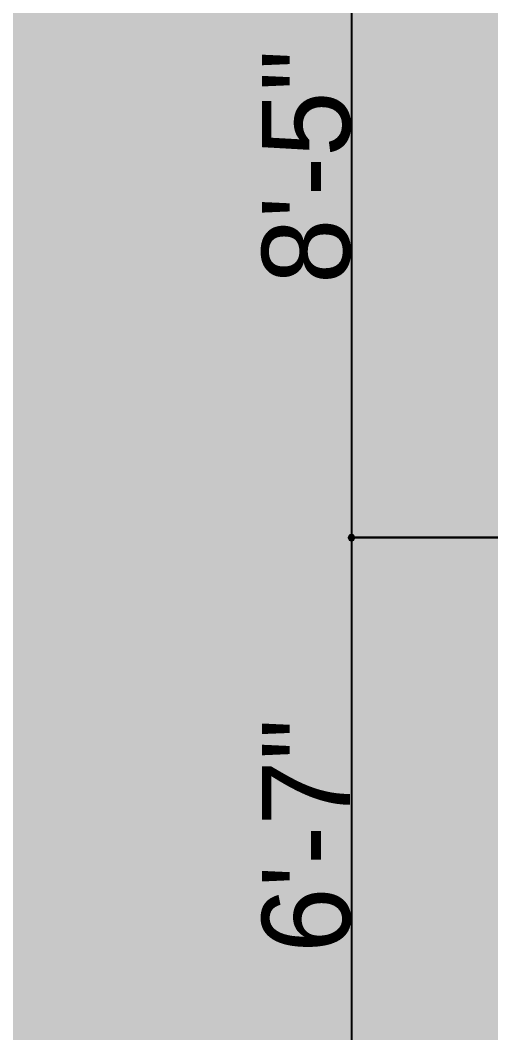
# Model space of a CAD drawing. Header units: millimetres. Extents: x -957 to 3394, y -3 to 3008.
# Drawn here: x 293 to 356.2, y 2068.8 to 2204.6 of the extents above; entities that cross this region are included whole.
import ezdxf

# ---------------------------------------------------------------- set-up
doc = ezdxf.new("R2010")
doc.units = ezdxf.units.MM
for name, color, linetype in [('HATCHES', 7, 'CONTINUOUS'), ('PDF_0', 7, 'CONTINUOUS'), ('PDF_TEXT', 7, 'CONTINUOUS')]:
    doc.layers.add(name, color=color, linetype=linetype)
doc.styles.add('PDF_ARIAL', font='PDF_ARIAL')

msp = doc.modelspace()

# ---------------------------------------------------------------- hatches: boundary and pattern name
at = {"layer": 'HATCHES'}
msp.add_hatch(color=45, dxfattribs=at).paths.add_polyline_path([(101.35, 1953.61), (402.62, 1953.25), (401.84, 2235.75), (230.4, 2235.81), (230.4, 2642.27), (-792.43, 2642.27), (-792.43, 1950.3), (-508.8, 1950.29), (-508.8, 1618.41), (101.31, 1616.36)], flags=0)

# ---------------------------------------------------------------- linework, layer by layer
at = {"layer": 'PDF_0'}
for points in [[(337.5, 2235.59), (337.5, 2235.2), (337.5, 2136.02), (337.5, 2135.63)], [(395.88, 2135.23), (337.49, 2135.23), (395.89, 2135.23)], [(337.5, 2134.84), (337.5, 2134.45), (337.5, 2057.32), (337.5, 2056.92)]]:
    msp.add_lwpolyline(points, dxfattribs=at)
for points in [[(337.5, 2135.23), (337.22, 2135.51), (337.1, 2135.23)], [(337.5, 2135.23), (337.22, 2135.51), (337.1, 2135.23)], [(337.5, 2135.23), (337.1, 2135.23), (337.22, 2134.96)], [(337.5, 2135.23), (337.1, 2135.23), (337.22, 2134.96)], [(337.5, 2135.63), (337.22, 2135.51), (337.5, 2135.23)], [(337.5, 2135.63), (337.22, 2135.51), (337.5, 2135.23)], [(337.5, 2135.23), (337.22, 2134.96), (337.5, 2134.84)], [(337.5, 2135.23), (337.22, 2134.96), (337.5, 2134.84)], [(337.77, 2135.51), (337.5, 2135.63), (337.5, 2135.23)], [(337.77, 2135.51), (337.5, 2135.63), (337.5, 2135.23)], [(337.89, 2135.23), (337.77, 2135.51), (337.5, 2135.23)], [(337.89, 2135.23), (337.77, 2135.51), (337.5, 2135.23)], [(337.77, 2134.96), (337.5, 2135.23), (337.5, 2134.84)], [(337.89, 2135.23), (337.5, 2135.23), (337.77, 2134.96)], [(337.77, 2134.96), (337.5, 2135.23), (337.5, 2134.84)], [(337.89, 2135.23), (337.5, 2135.23), (337.77, 2134.96)]]:
    msp.add_lwpolyline(points, close=True, dxfattribs=at)
for points in [[(337.5, 2135.23), (337.22, 2135.51), (337.1, 2135.23)], [(337.5, 2135.23), (337.22, 2135.51), (337.1, 2135.23)], [(337.5, 2135.23), (337.1, 2135.23), (337.22, 2134.96)], [(337.5, 2135.23), (337.1, 2135.23), (337.22, 2134.96)], [(337.5, 2135.63), (337.22, 2135.51), (337.5, 2135.23)], [(337.5, 2135.63), (337.22, 2135.51), (337.5, 2135.23)], [(337.5, 2135.23), (337.22, 2134.96), (337.5, 2134.84)], [(337.5, 2135.23), (337.22, 2134.96), (337.5, 2134.84)], [(337.77, 2135.51), (337.5, 2135.63), (337.5, 2135.23)], [(337.77, 2135.51), (337.5, 2135.63), (337.5, 2135.23)], [(337.89, 2135.23), (337.77, 2135.51), (337.5, 2135.23)], [(337.89, 2135.23), (337.77, 2135.51), (337.5, 2135.23)], [(337.77, 2134.96), (337.5, 2135.23), (337.5, 2134.84)], [(337.89, 2135.23), (337.5, 2135.23), (337.77, 2134.96)], [(337.77, 2134.96), (337.5, 2135.23), (337.5, 2134.84)], [(337.89, 2135.23), (337.5, 2135.23), (337.77, 2134.96)]]:
    msp.add_solid(points, dxfattribs=at)

# ---------------------------------------------------------------- texts
at = {"layer": 'PDF_TEXT', "char_height": 11.806, "width": 36.7312, "attachment_point": 7, "rotation": 90, "style": 'PDF_ARIAL'}
for s, insert in [('8\'-5"', (337.44, 2169.24)), ('6\'-7"', (337.44, 2079.54))]:
    msp.add_mtext(s, dxfattribs=dict(at, insert=insert))

doc.saveas('drawing.dxf')
